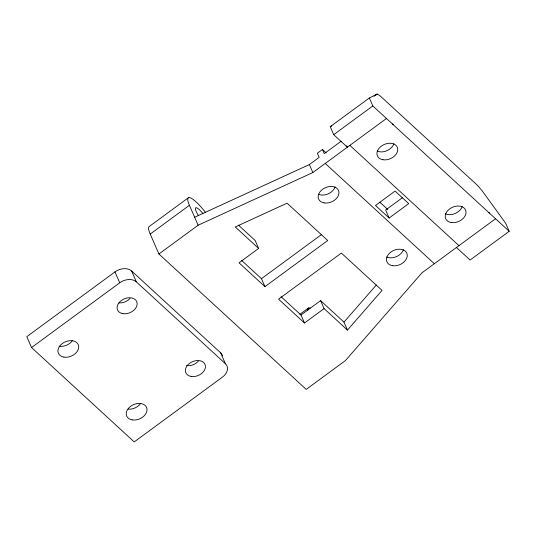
<?xml version="1.0" encoding="UTF-8"?>
<svg xmlns="http://www.w3.org/2000/svg" width="536" height="536" viewBox="0 0 536 536"><rect width="100%" height="100%" fill="white"/><g stroke="black" fill="none" stroke-linecap="round" stroke-linejoin="round"><path stroke-width="0.8" d="M304.488 322.994L301.004 315.021L320.602 300.629L324.086 308.602L304.488 322.994L278.579 299.175L341.372 253.059L382.034 290.432L347.455 330.082L343.971 322.109L376.352 284.978M456.451 247.491L470.092 260.027L509.2 231.304L505.716 223.331L482.427 191.151L477.375 185.255L380.285 96.018L377.659 94.175L376.895 94.148L369.338 97.981L330.23 126.697L333.714 134.67L347.348 147.206L386.463 118.49M188.478 197.684L149.289 226.467A24.864 5.233 53.7 0 0 150.221 234.071L158.924 254.004L306.21 389.384L345.405 360.601L421.959 272.817L495.566 218.768M150.221 234.071L189.409 205.288A24.864 5.233 53.7 0 1 190.622 197.911A24.864 5.233 53.7 0 1 205.322 212.162M114.985 271.913L26.8 336.675L31.55 347.549L134.214 441.919L222.4 377.15A12.435 8.884 -23.6 0 0 225.381 363.689L220.631 352.815L131.601 270.981A12.435 8.884 -23.6 0 0 114.985 271.913L119.736 282.787A12.435 8.884 -23.6 0 1 136.352 281.856L225.381 363.689M31.55 347.549L119.736 282.787M158.924 254.004L198.126 225.22L312.856 172.538L347.348 147.206L346.718 145.759M373.974 96.346L376.895 94.148M375.877 95.073L377.223 94.081M333.714 134.67L372.822 105.954L369.338 97.981M326.156 152.881L322.458 149.484L317.366 153.222L319.175 157.37L309.373 164.565L194.635 217.248M341.251 141.156L324.267 153.631L322.458 149.484M258.627 248.429L239.029 262.828L264.938 286.639L327.737 240.523L287.095 203.164L235.27 226.963L258.627 248.429L255.143 240.456L238.547 225.207M264.938 286.639L261.454 278.666L321.58 234.513M402.623 197.563L385.639 210.038L389.123 218.011L408.72 203.62L395.086 191.084L375.488 205.476L389.123 218.011M299.852 314.337L308.488 307.992M330.23 126.697L331.697 125.98M392.386 123.937L393.364 124.694M372.822 105.954L509.2 231.304M349.854 145.363L458.957 245.649M379.783 202.173L387.796 209.536M325.245 163.44L434.348 263.725M320.602 300.629L343.971 322.109M324.086 308.602L347.455 330.082M241.575 260.389L261.454 278.666M281.119 296.743L301.004 315.021M488.825 212.444L489.636 213.321M189.409 205.288L198.126 225.22M131.601 270.981L136.352 281.856M309.373 164.565L312.856 172.538M335.121 186.923A10.841 7.745 -23.6 0 1 318.364 194.246M393.913 143.749A10.841 7.745 -23.6 0 1 377.15 151.072M403.414 249.696A10.841 7.745 -23.6 0 1 386.65 257.019M462.206 206.521A10.841 7.745 -23.6 0 1 445.443 213.844M198.474 215.733A12.429 2.613 53.7 0 1 195.767 207.76A12.429 2.613 53.7 0 1 202.943 213.449M307.791 310.451A24.877 5.233 53.7 0 1 310.203 308.059M140.646 403.508A10.841 7.745 -23.6 0 1 128.077 409.115M130.047 298.431A10.472 7.484 -23.6 0 1 118.898 302.894M198.354 361.21A10.472 7.484 -23.6 0 1 186.394 365.572M220.631 352.815A12.435 8.884 -23.6 0 1 222.494 355.757M72.34 340.722A10.841 7.745 -23.6 0 1 59.154 346.243M451.212 222.507A10.841 7.745 -23.6 0 0 466.012 211.64A10.841 7.745 -23.6 0 0 449.691 208.873A10.841 7.745 -23.6 0 0 451.212 222.507M382.918 159.735A10.841 7.745 -23.6 0 0 397.719 148.867A10.841 7.745 -23.6 0 0 381.398 146.1A10.841 7.745 -23.6 0 0 382.918 159.735M324.133 202.91A10.841 7.745 -23.6 0 0 338.933 192.042A10.841 7.745 -23.6 0 0 322.612 189.282A10.841 7.745 -23.6 0 0 324.133 202.91M392.426 265.682A10.841 7.745 -23.6 0 0 407.226 254.814A10.841 7.745 -23.6 0 0 390.905 252.054A10.841 7.745 -23.6 0 0 392.426 265.682M63.905 357.117A10.841 7.745 -23.6 0 0 78.698 346.249A10.841 7.745 -23.6 0 0 62.384 343.489A10.841 7.745 -23.6 0 0 63.905 357.117M122.844 313.661A10.472 7.484 -23.6 0 0 137.136 303.162A10.472 7.484 -23.6 0 0 121.377 300.495A10.472 7.484 -23.6 0 0 122.844 313.661M191.144 376.446A10.472 7.484 -23.6 0 0 205.442 365.947A10.472 7.484 -23.6 0 0 189.677 363.274A10.472 7.484 -23.6 0 0 191.144 376.446M132.204 419.902A10.841 7.745 -23.6 0 0 147.005 409.035A10.841 7.745 -23.6 0 0 130.684 406.268A10.841 7.745 -23.6 0 0 132.204 419.902"/></g></svg>
